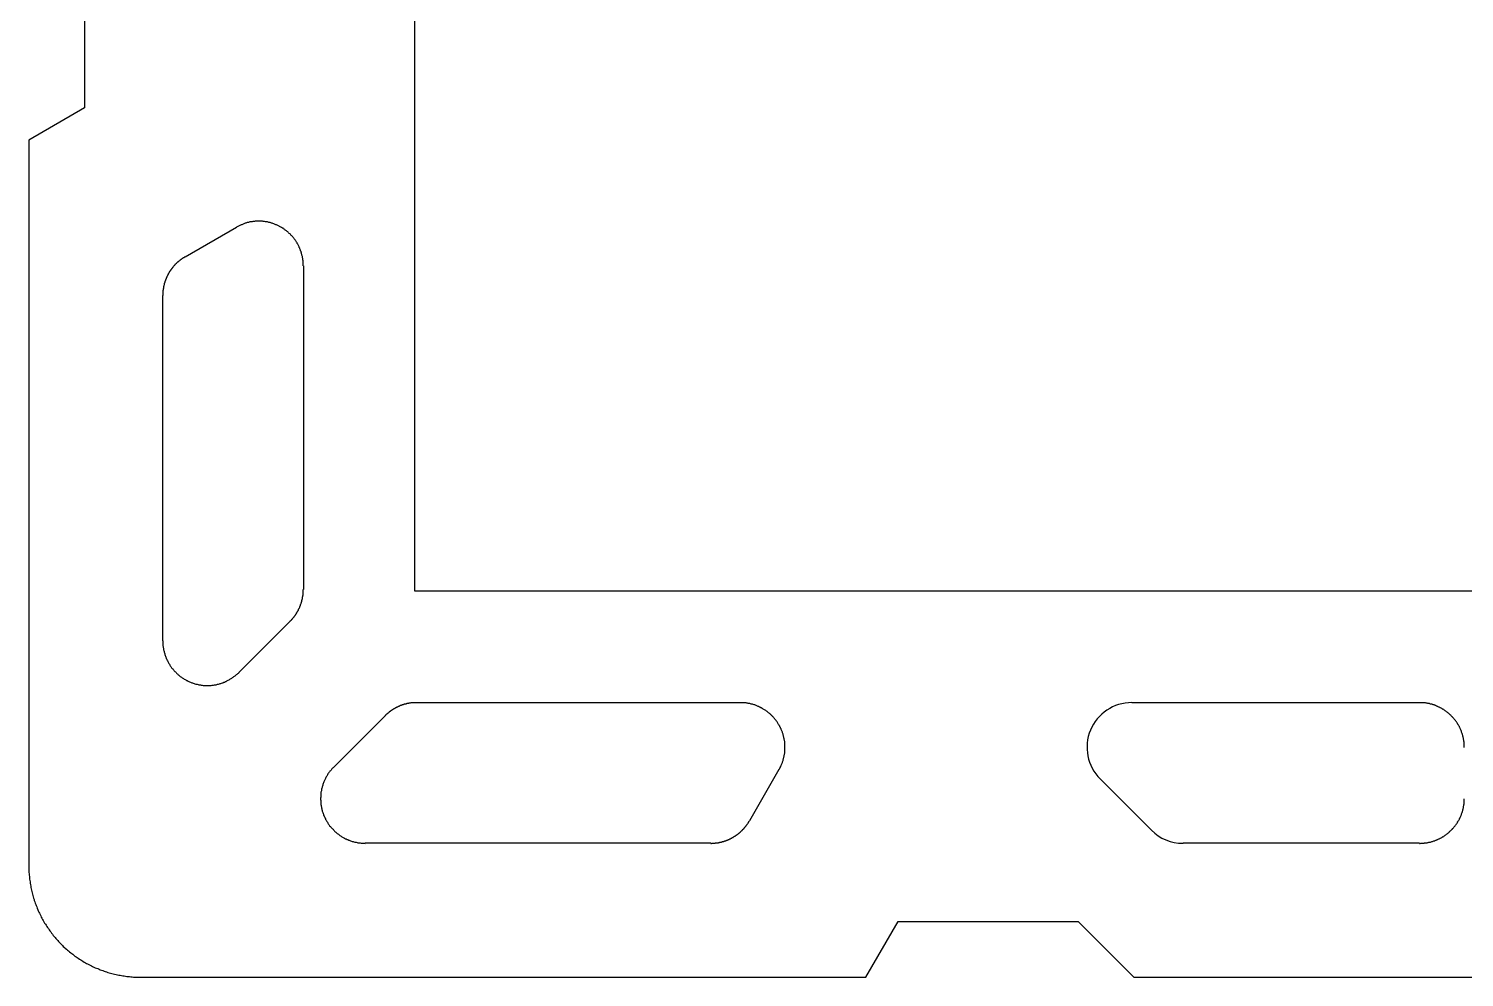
# Model space of a CAD drawing. Extents: x 1741 to 1956, y 2295 to 2380.
# Drawn here: x 1740.7 to 1805, y 2295.1 to 2337.6 of the extents above; entities that cross this region are included whole.
import ezdxf

# ---------------------------------------------------------------- set-up
doc = ezdxf.new("R2010")
doc.units = 0
doc.layers.get('0').update_dxf_attribs({"linetype": 'CONTINUOUS'})

msp = doc.modelspace()

# ---------------------------------------------------------------- linework, layer by layer
for p, q in [((1757.962, 2312.405), (1757.962, 2367.633)), ((1743.162, 2342.105), (1743.162, 2334.048)), ((1743.162, 2334.048), (1740.662, 2332.605)), ((1740.662, 2332.605), (1740.662, 2300.105)), ((1747.662, 2327.379), (1749.962, 2328.706)), ((1752.962, 2326.974), (1752.962, 2312.474)), ((1746.662, 2310.174), (1746.662, 2325.646)), ((1943.19, 2312.405), (1757.962, 2312.405)), ((1752.376, 2311.06), (1750.076, 2308.76)), ((1758.034, 2307.405), (1772.534, 2307.405)), ((1790.067, 2307.405), (1802.962, 2307.405)), ((1754.32, 2304.519), (1756.62, 2306.819)), ((1774.266, 2304.405), (1772.938, 2302.105)), ((1790.948, 2301.69), (1788.648, 2303.99)), ((1771.206, 2301.105), (1755.734, 2301.105)), ((1802.962, 2301.105), (1792.362, 2301.105)), ((1778.162, 2295.105), (1779.605, 2297.605)), ((1779.605, 2297.605), (1787.662, 2297.605)), ((1787.662, 2297.605), (1790.162, 2295.105)), ((1745.662, 2295.105), (1778.162, 2295.105)), ((1790.162, 2295.105), (1952.49, 2295.105))]:
    msp.add_line(p, q)
for points in [[(1752.96, 2326.97, 0), (1752.96, 2327.01, 0), (1752.96, 2327.04, 0), (1752.96, 2327.07, 0), (1752.96, 2327.11, 0), (1752.96, 2327.14, 0), (1752.95, 2327.17, 0), (1752.95, 2327.2, 0), (1752.94, 2327.24, 0), (1752.94, 2327.27, 0), (1752.94, 2327.3, 0), (1752.93, 2327.33, 0), (1752.92, 2327.36, 0), (1752.92, 2327.4, 0), (1752.91, 2327.43, 0), (1752.9, 2327.46, 0), (1752.89, 2327.49, 0), (1752.88, 2327.52, 0), (1752.88, 2327.55, 0), (1752.87, 2327.59, 0), (1752.86, 2327.62, 0), (1752.84, 2327.65, 0), (1752.83, 2327.68, 0), (1752.82, 2327.71, 0), (1752.81, 2327.74, 0), (1752.8, 2327.77, 0), (1752.78, 2327.8, 0), (1752.77, 2327.83, 0), (1752.76, 2327.86, 0), (1752.74, 2327.89, 0), (1752.73, 2327.92, 0), (1752.71, 2327.95, 0), (1752.69, 2327.97, 0), (1752.68, 2328, 0), (1752.66, 2328.03, 0), (1752.64, 2328.06, 0), (1752.62, 2328.09, 0), (1752.61, 2328.11, 0), (1752.59, 2328.14, 0), (1752.57, 2328.17, 0), (1752.55, 2328.19, 0), (1752.53, 2328.22, 0), (1752.51, 2328.24, 0), (1752.49, 2328.27, 0), (1752.47, 2328.29, 0), (1752.44, 2328.32, 0), (1752.42, 2328.34, 0), (1752.4, 2328.37, 0), (1752.38, 2328.39, 0), (1752.35, 2328.41, 0), (1752.33, 2328.43, 0), (1752.3, 2328.46, 0), (1752.28, 2328.48, 0), (1752.26, 2328.5, 0), (1752.23, 2328.52, 0), (1752.21, 2328.54, 0), (1752.18, 2328.56, 0), (1752.15, 2328.58, 0), (1752.13, 2328.6, 0), (1752.1, 2328.62, 0), (1752.07, 2328.64, 0), (1752.05, 2328.66, 0), (1752.02, 2328.67, 0), (1751.99, 2328.69, 0), (1751.96, 2328.71, 0), (1751.93, 2328.72, 0), (1751.9, 2328.74, 0), (1751.88, 2328.75, 0), (1751.85, 2328.77, 0), (1751.82, 2328.78, 0), (1751.79, 2328.8, 0), (1751.76, 2328.81, 0), (1751.73, 2328.82, 0), (1751.7, 2328.83, 0), (1751.67, 2328.85, 0), (1751.64, 2328.86, 0), (1751.6, 2328.87, 0), (1751.57, 2328.88, 0), (1751.54, 2328.89, 0), (1751.51, 2328.9, 0), (1751.48, 2328.91, 0), (1751.45, 2328.91, 0), (1751.42, 2328.92, 0), (1751.38, 2328.93, 0), (1751.35, 2328.94, 0), (1751.32, 2328.94, 0), (1751.29, 2328.95, 0), (1751.26, 2328.95, 0), (1751.22, 2328.96, 0), (1751.19, 2328.96, 0), (1751.16, 2328.96, 0), (1751.13, 2328.97, 0), (1751.09, 2328.97, 0), (1751.06, 2328.97, 0), (1751.03, 2328.97, 0), (1750.99, 2328.97, 0), (1750.96, 2328.97, 0), (1750.93, 2328.97, 0), (1750.9, 2328.97, 0), (1750.86, 2328.97, 0), (1750.83, 2328.97, 0), (1750.8, 2328.97, 0), (1750.77, 2328.96, 0), (1750.73, 2328.96, 0), (1750.7, 2328.96, 0), (1750.67, 2328.95, 0), (1750.64, 2328.95, 0), (1750.6, 2328.94, 0), (1750.57, 2328.94, 0), (1750.54, 2328.93, 0), (1750.51, 2328.92, 0), (1750.48, 2328.91, 0), (1750.44, 2328.91, 0), (1750.41, 2328.9, 0), (1750.38, 2328.89, 0), (1750.35, 2328.88, 0), (1750.32, 2328.87, 0), (1750.29, 2328.86, 0), (1750.26, 2328.85, 0), (1750.23, 2328.83, 0), (1750.2, 2328.82, 0), (1750.17, 2328.81, 0), (1750.14, 2328.8, 0), (1750.11, 2328.78, 0), (1750.08, 2328.77, 0), (1750.05, 2328.75, 0), (1750.02, 2328.74, 0), (1749.99, 2328.72, 0), (1749.96, 2328.71, 0)], [(1747.66, 2327.38, 0), (1747.65, 2327.37, 0), (1747.63, 2327.36, 0), (1747.62, 2327.35, 0), (1747.61, 2327.34, 0), (1747.59, 2327.34, 0), (1747.58, 2327.33, 0), (1747.56, 2327.32, 0), (1747.55, 2327.31, 0), (1747.54, 2327.3, 0), (1747.52, 2327.29, 0), (1747.51, 2327.28, 0), (1747.5, 2327.27, 0), (1747.48, 2327.26, 0), (1747.47, 2327.25, 0), (1747.46, 2327.24, 0), (1747.44, 2327.23, 0), (1747.43, 2327.22, 0), (1747.42, 2327.21, 0), (1747.41, 2327.2, 0), (1747.39, 2327.19, 0), (1747.38, 2327.18, 0), (1747.37, 2327.17, 0), (1747.36, 2327.16, 0), (1747.34, 2327.15, 0), (1747.33, 2327.14, 0), (1747.32, 2327.13, 0), (1747.31, 2327.12, 0), (1747.29, 2327.11, 0), (1747.28, 2327.09, 0), (1747.27, 2327.08, 0), (1747.26, 2327.07, 0), (1747.25, 2327.06, 0), (1747.24, 2327.05, 0), (1747.22, 2327.04, 0), (1747.21, 2327.03, 0), (1747.2, 2327.01, 0), (1747.19, 2327, 0), (1747.18, 2326.99, 0), (1747.17, 2326.98, 0), (1747.16, 2326.97, 0), (1747.15, 2326.95, 0), (1747.14, 2326.94, 0), (1747.13, 2326.93, 0), (1747.12, 2326.92, 0), (1747.11, 2326.9, 0), (1747.1, 2326.89, 0), (1747.09, 2326.88, 0), (1747.08, 2326.86, 0), (1747.07, 2326.85, 0), (1747.06, 2326.84, 0), (1747.05, 2326.82, 0), (1747.04, 2326.81, 0), (1747.03, 2326.8, 0), (1747.02, 2326.78, 0), (1747.01, 2326.77, 0), (1747, 2326.76, 0), (1746.99, 2326.74, 0), (1746.98, 2326.73, 0), (1746.97, 2326.72, 0), (1746.96, 2326.7, 0), (1746.95, 2326.69, 0), (1746.95, 2326.67, 0), (1746.94, 2326.66, 0), (1746.93, 2326.65, 0), (1746.92, 2326.63, 0), (1746.91, 2326.62, 0), (1746.91, 2326.6, 0), (1746.9, 2326.59, 0), (1746.89, 2326.57, 0), (1746.88, 2326.56, 0), (1746.88, 2326.55, 0), (1746.87, 2326.53, 0), (1746.86, 2326.52, 0), (1746.85, 2326.5, 0), (1746.85, 2326.49, 0), (1746.84, 2326.47, 0), (1746.83, 2326.46, 0), (1746.83, 2326.44, 0), (1746.82, 2326.43, 0), (1746.81, 2326.41, 0), (1746.81, 2326.4, 0), (1746.8, 2326.38, 0), (1746.8, 2326.37, 0), (1746.79, 2326.35, 0), (1746.78, 2326.34, 0), (1746.78, 2326.32, 0), (1746.77, 2326.3, 0), (1746.77, 2326.29, 0), (1746.76, 2326.27, 0), (1746.76, 2326.26, 0), (1746.75, 2326.24, 0), (1746.75, 2326.23, 0), (1746.74, 2326.21, 0), (1746.74, 2326.2, 0), (1746.73, 2326.18, 0), (1746.73, 2326.16, 0), (1746.73, 2326.15, 0), (1746.72, 2326.13, 0), (1746.72, 2326.12, 0), (1746.71, 2326.1, 0), (1746.71, 2326.08, 0), (1746.71, 2326.07, 0), (1746.7, 2326.05, 0), (1746.7, 2326.04, 0), (1746.7, 2326.02, 0), (1746.69, 2326, 0), (1746.69, 2325.99, 0), (1746.69, 2325.97, 0), (1746.69, 2325.96, 0), (1746.68, 2325.94, 0), (1746.68, 2325.92, 0), (1746.68, 2325.91, 0), (1746.68, 2325.89, 0), (1746.67, 2325.88, 0), (1746.67, 2325.86, 0), (1746.67, 2325.84, 0), (1746.67, 2325.83, 0), (1746.67, 2325.81, 0), (1746.67, 2325.79, 0), (1746.67, 2325.78, 0), (1746.67, 2325.76, 0), (1746.66, 2325.74, 0), (1746.66, 2325.73, 0), (1746.66, 2325.71, 0), (1746.66, 2325.7, 0), (1746.66, 2325.68, 0), (1746.66, 2325.66, 0), (1746.66, 2325.65, 0)], [(1752.38, 2311.06, 0), (1752.38, 2311.07, 0), (1752.39, 2311.08, 0), (1752.4, 2311.09, 0), (1752.41, 2311.1, 0), (1752.42, 2311.1, 0), (1752.43, 2311.11, 0), (1752.44, 2311.12, 0), (1752.44, 2311.13, 0), (1752.45, 2311.14, 0), (1752.46, 2311.15, 0), (1752.47, 2311.16, 0), (1752.48, 2311.17, 0), (1752.48, 2311.18, 0), (1752.49, 2311.19, 0), (1752.5, 2311.2, 0), (1752.51, 2311.21, 0), (1752.52, 2311.22, 0), (1752.52, 2311.22, 0), (1752.53, 2311.23, 0), (1752.54, 2311.24, 0), (1752.55, 2311.25, 0), (1752.55, 2311.26, 0), (1752.56, 2311.27, 0), (1752.57, 2311.28, 0), (1752.58, 2311.29, 0), (1752.58, 2311.3, 0), (1752.59, 2311.31, 0), (1752.6, 2311.32, 0), (1752.6, 2311.33, 0), (1752.61, 2311.34, 0), (1752.62, 2311.35, 0), (1752.62, 2311.36, 0), (1752.63, 2311.37, 0), (1752.64, 2311.38, 0), (1752.64, 2311.39, 0), (1752.65, 2311.4, 0), (1752.66, 2311.41, 0), (1752.66, 2311.43, 0), (1752.67, 2311.44, 0), (1752.68, 2311.45, 0), (1752.68, 2311.46, 0), (1752.69, 2311.47, 0), (1752.7, 2311.48, 0), (1752.7, 2311.49, 0), (1752.71, 2311.5, 0), (1752.71, 2311.51, 0), (1752.72, 2311.52, 0), (1752.73, 2311.53, 0), (1752.73, 2311.54, 0), (1752.74, 2311.55, 0), (1752.74, 2311.56, 0), (1752.75, 2311.58, 0), (1752.75, 2311.59, 0), (1752.76, 2311.6, 0), (1752.76, 2311.61, 0), (1752.77, 2311.62, 0), (1752.78, 2311.63, 0), (1752.78, 2311.64, 0), (1752.79, 2311.65, 0), (1752.79, 2311.66, 0), (1752.8, 2311.68, 0), (1752.8, 2311.69, 0), (1752.8, 2311.7, 0), (1752.81, 2311.71, 0), (1752.81, 2311.72, 0), (1752.82, 2311.73, 0), (1752.82, 2311.74, 0), (1752.83, 2311.75, 0), (1752.83, 2311.77, 0), (1752.84, 2311.78, 0), (1752.84, 2311.79, 0), (1752.84, 2311.8, 0), (1752.85, 2311.81, 0), (1752.85, 2311.82, 0), (1752.86, 2311.84, 0), (1752.86, 2311.85, 0), (1752.86, 2311.86, 0), (1752.87, 2311.87, 0), (1752.87, 2311.88, 0), (1752.88, 2311.89, 0), (1752.88, 2311.91, 0), (1752.88, 2311.92, 0), (1752.89, 2311.93, 0), (1752.89, 2311.94, 0), (1752.89, 2311.95, 0), (1752.9, 2311.96, 0), (1752.9, 2311.98, 0), (1752.9, 2311.99, 0), (1752.9, 2312, 0), (1752.91, 2312.01, 0), (1752.91, 2312.02, 0), (1752.91, 2312.04, 0), (1752.92, 2312.05, 0), (1752.92, 2312.06, 0), (1752.92, 2312.07, 0), (1752.92, 2312.08, 0), (1752.93, 2312.1, 0), (1752.93, 2312.11, 0), (1752.93, 2312.12, 0), (1752.93, 2312.13, 0), (1752.93, 2312.14, 0), (1752.94, 2312.16, 0), (1752.94, 2312.17, 0), (1752.94, 2312.18, 0), (1752.94, 2312.19, 0), (1752.94, 2312.21, 0), (1752.95, 2312.22, 0), (1752.95, 2312.23, 0), (1752.95, 2312.24, 0), (1752.95, 2312.25, 0), (1752.95, 2312.27, 0), (1752.95, 2312.28, 0), (1752.95, 2312.29, 0), (1752.95, 2312.3, 0), (1752.96, 2312.32, 0), (1752.96, 2312.33, 0), (1752.96, 2312.34, 0), (1752.96, 2312.35, 0), (1752.96, 2312.36, 0), (1752.96, 2312.38, 0), (1752.96, 2312.39, 0), (1752.96, 2312.4, 0), (1752.96, 2312.41, 0), (1752.96, 2312.43, 0), (1752.96, 2312.44, 0), (1752.96, 2312.45, 0), (1752.96, 2312.46, 0), (1752.96, 2312.47, 0)], [(1746.66, 2310.17, 0), (1746.66, 2310.14, 0), (1746.66, 2310.1, 0), (1746.66, 2310.06, 0), (1746.67, 2310.03, 0), (1746.67, 2309.99, 0), (1746.67, 2309.95, 0), (1746.68, 2309.92, 0), (1746.68, 2309.88, 0), (1746.69, 2309.84, 0), (1746.7, 2309.81, 0), (1746.7, 2309.77, 0), (1746.71, 2309.74, 0), (1746.72, 2309.7, 0), (1746.73, 2309.66, 0), (1746.74, 2309.63, 0), (1746.75, 2309.59, 0), (1746.76, 2309.56, 0), (1746.77, 2309.52, 0), (1746.78, 2309.49, 0), (1746.8, 2309.45, 0), (1746.81, 2309.42, 0), (1746.82, 2309.39, 0), (1746.84, 2309.35, 0), (1746.85, 2309.32, 0), (1746.87, 2309.29, 0), (1746.89, 2309.25, 0), (1746.9, 2309.22, 0), (1746.92, 2309.19, 0), (1746.94, 2309.16, 0), (1746.96, 2309.13, 0), (1746.98, 2309.09, 0), (1747, 2309.06, 0), (1747.02, 2309.03, 0), (1747.04, 2309, 0), (1747.06, 2308.97, 0), (1747.09, 2308.94, 0), (1747.11, 2308.92, 0), (1747.13, 2308.89, 0), (1747.16, 2308.86, 0), (1747.18, 2308.83, 0), (1747.2, 2308.8, 0), (1747.23, 2308.78, 0), (1747.26, 2308.75, 0), (1747.28, 2308.73, 0), (1747.31, 2308.7, 0), (1747.34, 2308.68, 0), (1747.36, 2308.65, 0), (1747.39, 2308.63, 0), (1747.42, 2308.61, 0), (1747.45, 2308.58, 0), (1747.48, 2308.56, 0), (1747.51, 2308.54, 0), (1747.54, 2308.52, 0), (1747.57, 2308.5, 0), (1747.6, 2308.48, 0), (1747.63, 2308.46, 0), (1747.67, 2308.44, 0), (1747.7, 2308.42, 0), (1747.73, 2308.4, 0), (1747.76, 2308.39, 0), (1747.8, 2308.37, 0), (1747.83, 2308.36, 0), (1747.86, 2308.34, 0), (1747.9, 2308.33, 0), (1747.93, 2308.31, 0), (1747.96, 2308.3, 0), (1748, 2308.29, 0), (1748.03, 2308.28, 0), (1748.07, 2308.26, 0), (1748.1, 2308.25, 0), (1748.14, 2308.24, 0), (1748.18, 2308.23, 0), (1748.21, 2308.23, 0), (1748.25, 2308.22, 0), (1748.28, 2308.21, 0), (1748.32, 2308.2, 0), (1748.36, 2308.2, 0), (1748.39, 2308.19, 0), (1748.43, 2308.19, 0), (1748.47, 2308.18, 0), (1748.5, 2308.18, 0), (1748.54, 2308.18, 0), (1748.58, 2308.18, 0), (1748.61, 2308.18, 0), (1748.65, 2308.17, 0), (1748.69, 2308.17, 0), (1748.72, 2308.18, 0), (1748.76, 2308.18, 0), (1748.8, 2308.18, 0), (1748.83, 2308.18, 0), (1748.87, 2308.19, 0), (1748.91, 2308.19, 0), (1748.94, 2308.19, 0), (1748.98, 2308.2, 0), (1749.02, 2308.21, 0), (1749.05, 2308.21, 0), (1749.09, 2308.22, 0), (1749.12, 2308.23, 0), (1749.16, 2308.24, 0), (1749.2, 2308.25, 0), (1749.23, 2308.26, 0), (1749.27, 2308.27, 0), (1749.3, 2308.28, 0), (1749.34, 2308.29, 0), (1749.37, 2308.3, 0), (1749.4, 2308.32, 0), (1749.44, 2308.33, 0), (1749.47, 2308.35, 0), (1749.51, 2308.36, 0), (1749.54, 2308.38, 0), (1749.57, 2308.39, 0), (1749.6, 2308.41, 0), (1749.64, 2308.43, 0), (1749.67, 2308.45, 0), (1749.7, 2308.47, 0), (1749.73, 2308.48, 0), (1749.76, 2308.5, 0), (1749.79, 2308.53, 0), (1749.82, 2308.55, 0), (1749.85, 2308.57, 0), (1749.88, 2308.59, 0), (1749.91, 2308.61, 0), (1749.94, 2308.64, 0), (1749.97, 2308.66, 0), (1750, 2308.68, 0), (1750.02, 2308.71, 0), (1750.05, 2308.73, 0), (1750.08, 2308.76, 0)], [(1758.03, 2307.4, 0), (1758.02, 2307.4, 0), (1758.01, 2307.4, 0), (1758, 2307.4, 0), (1757.99, 2307.4, 0), (1757.97, 2307.4, 0), (1757.96, 2307.4, 0), (1757.95, 2307.4, 0), (1757.94, 2307.4, 0), (1757.92, 2307.4, 0), (1757.91, 2307.4, 0), (1757.9, 2307.4, 0), (1757.89, 2307.4, 0), (1757.87, 2307.4, 0), (1757.86, 2307.4, 0), (1757.85, 2307.4, 0), (1757.84, 2307.4, 0), (1757.83, 2307.39, 0), (1757.81, 2307.39, 0), (1757.8, 2307.39, 0), (1757.79, 2307.39, 0), (1757.78, 2307.39, 0), (1757.77, 2307.39, 0), (1757.75, 2307.38, 0), (1757.74, 2307.38, 0), (1757.73, 2307.38, 0), (1757.72, 2307.38, 0), (1757.7, 2307.38, 0), (1757.69, 2307.38, 0), (1757.68, 2307.37, 0), (1757.67, 2307.37, 0), (1757.66, 2307.37, 0), (1757.64, 2307.37, 0), (1757.63, 2307.36, 0), (1757.62, 2307.36, 0), (1757.61, 2307.36, 0), (1757.6, 2307.36, 0), (1757.58, 2307.35, 0), (1757.57, 2307.35, 0), (1757.56, 2307.35, 0), (1757.55, 2307.34, 0), (1757.54, 2307.34, 0), (1757.52, 2307.34, 0), (1757.51, 2307.34, 0), (1757.5, 2307.33, 0), (1757.49, 2307.33, 0), (1757.48, 2307.33, 0), (1757.47, 2307.32, 0), (1757.45, 2307.32, 0), (1757.44, 2307.31, 0), (1757.43, 2307.31, 0), (1757.42, 2307.31, 0), (1757.41, 2307.3, 0), (1757.4, 2307.3, 0), (1757.38, 2307.3, 0), (1757.37, 2307.29, 0), (1757.36, 2307.29, 0), (1757.35, 2307.28, 0), (1757.34, 2307.28, 0), (1757.33, 2307.28, 0), (1757.31, 2307.27, 0), (1757.3, 2307.27, 0), (1757.29, 2307.26, 0), (1757.28, 2307.26, 0), (1757.27, 2307.25, 0), (1757.26, 2307.25, 0), (1757.25, 2307.24, 0), (1757.23, 2307.24, 0), (1757.22, 2307.23, 0), (1757.21, 2307.23, 0), (1757.2, 2307.22, 0), (1757.19, 2307.22, 0), (1757.18, 2307.21, 0), (1757.17, 2307.21, 0), (1757.16, 2307.2, 0), (1757.15, 2307.2, 0), (1757.13, 2307.19, 0), (1757.12, 2307.19, 0), (1757.11, 2307.18, 0), (1757.1, 2307.17, 0), (1757.09, 2307.17, 0), (1757.08, 2307.16, 0), (1757.07, 2307.16, 0), (1757.06, 2307.15, 0), (1757.05, 2307.14, 0), (1757.04, 2307.14, 0), (1757.03, 2307.13, 0), (1757.02, 2307.13, 0), (1757.01, 2307.12, 0), (1757, 2307.11, 0), (1756.99, 2307.11, 0), (1756.97, 2307.1, 0), (1756.96, 2307.09, 0), (1756.95, 2307.09, 0), (1756.94, 2307.08, 0), (1756.93, 2307.07, 0), (1756.92, 2307.07, 0), (1756.91, 2307.06, 0), (1756.9, 2307.05, 0), (1756.89, 2307.05, 0), (1756.88, 2307.04, 0), (1756.87, 2307.03, 0), (1756.86, 2307.03, 0), (1756.85, 2307.02, 0), (1756.84, 2307.01, 0), (1756.83, 2307, 0), (1756.82, 2307, 0), (1756.81, 2306.99, 0), (1756.8, 2306.98, 0), (1756.79, 2306.97, 0), (1756.78, 2306.97, 0), (1756.77, 2306.96, 0), (1756.77, 2306.95, 0), (1756.76, 2306.94, 0), (1756.75, 2306.94, 0), (1756.74, 2306.93, 0), (1756.73, 2306.92, 0), (1756.72, 2306.91, 0), (1756.71, 2306.9, 0), (1756.7, 2306.89, 0), (1756.69, 2306.89, 0), (1756.68, 2306.88, 0), (1756.67, 2306.87, 0), (1756.66, 2306.86, 0), (1756.66, 2306.85, 0), (1756.65, 2306.84, 0), (1756.64, 2306.84, 0), (1756.63, 2306.83, 0), (1756.62, 2306.82, 0)], [(1774.27, 2304.4, 0), (1774.28, 2304.43, 0), (1774.3, 2304.46, 0), (1774.31, 2304.49, 0), (1774.33, 2304.52, 0), (1774.34, 2304.55, 0), (1774.36, 2304.58, 0), (1774.37, 2304.61, 0), (1774.38, 2304.64, 0), (1774.39, 2304.67, 0), (1774.41, 2304.7, 0), (1774.42, 2304.73, 0), (1774.43, 2304.76, 0), (1774.44, 2304.79, 0), (1774.45, 2304.82, 0), (1774.46, 2304.86, 0), (1774.47, 2304.89, 0), (1774.47, 2304.92, 0), (1774.48, 2304.95, 0), (1774.49, 2304.98, 0), (1774.5, 2305.01, 0), (1774.5, 2305.05, 0), (1774.51, 2305.08, 0), (1774.51, 2305.11, 0), (1774.52, 2305.14, 0), (1774.52, 2305.18, 0), (1774.52, 2305.21, 0), (1774.53, 2305.24, 0), (1774.53, 2305.27, 0), (1774.53, 2305.31, 0), (1774.53, 2305.34, 0), (1774.53, 2305.37, 0), (1774.53, 2305.4, 0), (1774.53, 2305.44, 0), (1774.53, 2305.47, 0), (1774.53, 2305.5, 0), (1774.53, 2305.54, 0), (1774.53, 2305.57, 0), (1774.52, 2305.6, 0), (1774.52, 2305.63, 0), (1774.52, 2305.67, 0), (1774.51, 2305.7, 0), (1774.51, 2305.73, 0), (1774.5, 2305.76, 0), (1774.5, 2305.79, 0), (1774.49, 2305.83, 0), (1774.48, 2305.86, 0), (1774.47, 2305.89, 0), (1774.47, 2305.92, 0), (1774.46, 2305.95, 0), (1774.45, 2305.99, 0), (1774.44, 2306.02, 0), (1774.43, 2306.05, 0), (1774.42, 2306.08, 0), (1774.41, 2306.11, 0), (1774.39, 2306.14, 0), (1774.38, 2306.17, 0), (1774.37, 2306.2, 0), (1774.36, 2306.23, 0), (1774.34, 2306.26, 0), (1774.33, 2306.29, 0), (1774.31, 2306.32, 0), (1774.3, 2306.35, 0), (1774.28, 2306.38, 0), (1774.27, 2306.4, 0), (1774.25, 2306.43, 0), (1774.23, 2306.46, 0), (1774.22, 2306.49, 0), (1774.2, 2306.52, 0), (1774.18, 2306.54, 0), (1774.16, 2306.57, 0), (1774.14, 2306.6, 0), (1774.12, 2306.62, 0), (1774.1, 2306.65, 0), (1774.08, 2306.67, 0), (1774.06, 2306.7, 0), (1774.04, 2306.72, 0), (1774.02, 2306.75, 0), (1773.99, 2306.77, 0), (1773.97, 2306.8, 0), (1773.95, 2306.82, 0), (1773.93, 2306.84, 0), (1773.9, 2306.86, 0), (1773.88, 2306.89, 0), (1773.85, 2306.91, 0), (1773.83, 2306.93, 0), (1773.8, 2306.95, 0), (1773.78, 2306.97, 0), (1773.75, 2306.99, 0), (1773.73, 2307.01, 0), (1773.7, 2307.03, 0), (1773.67, 2307.05, 0), (1773.65, 2307.07, 0), (1773.62, 2307.09, 0), (1773.59, 2307.1, 0), (1773.56, 2307.12, 0), (1773.53, 2307.14, 0), (1773.51, 2307.15, 0), (1773.48, 2307.17, 0), (1773.45, 2307.18, 0), (1773.42, 2307.2, 0), (1773.39, 2307.21, 0), (1773.36, 2307.23, 0), (1773.33, 2307.24, 0), (1773.3, 2307.25, 0), (1773.27, 2307.26, 0), (1773.24, 2307.28, 0), (1773.21, 2307.29, 0), (1773.18, 2307.3, 0), (1773.15, 2307.31, 0), (1773.11, 2307.32, 0), (1773.08, 2307.33, 0), (1773.05, 2307.34, 0), (1773.02, 2307.34, 0), (1772.99, 2307.35, 0), (1772.96, 2307.36, 0), (1772.92, 2307.37, 0), (1772.89, 2307.37, 0), (1772.86, 2307.38, 0), (1772.83, 2307.38, 0), (1772.8, 2307.39, 0), (1772.76, 2307.39, 0), (1772.73, 2307.4, 0), (1772.7, 2307.4, 0), (1772.67, 2307.4, 0), (1772.63, 2307.4, 0), (1772.6, 2307.4, 0), (1772.57, 2307.4, 0), (1772.53, 2307.4, 0)], [(1804.96, 2305.4, 0), (1804.96, 2305.43, 0), (1804.96, 2305.45, 0), (1804.96, 2305.48, 0), (1804.96, 2305.5, 0), (1804.96, 2305.53, 0), (1804.96, 2305.55, 0), (1804.95, 2305.58, 0), (1804.95, 2305.6, 0), (1804.95, 2305.63, 0), (1804.95, 2305.65, 0), (1804.94, 2305.67, 0), (1804.94, 2305.7, 0), (1804.94, 2305.72, 0), (1804.93, 2305.75, 0), (1804.93, 2305.77, 0), (1804.92, 2305.79, 0), (1804.92, 2305.82, 0), (1804.91, 2305.84, 0), (1804.91, 2305.87, 0), (1804.9, 2305.89, 0), (1804.9, 2305.91, 0), (1804.89, 2305.94, 0), (1804.88, 2305.96, 0), (1804.88, 2305.99, 0), (1804.87, 2306.01, 0), (1804.86, 2306.03, 0), (1804.85, 2306.06, 0), (1804.84, 2306.08, 0), (1804.84, 2306.1, 0), (1804.83, 2306.12, 0), (1804.82, 2306.15, 0), (1804.81, 2306.17, 0), (1804.8, 2306.19, 0), (1804.79, 2306.22, 0), (1804.78, 2306.24, 0), (1804.77, 2306.26, 0), (1804.76, 2306.28, 0), (1804.75, 2306.3, 0), (1804.74, 2306.33, 0), (1804.73, 2306.35, 0), (1804.71, 2306.37, 0), (1804.7, 2306.39, 0), (1804.69, 2306.41, 0), (1804.68, 2306.43, 0), (1804.66, 2306.45, 0), (1804.65, 2306.47, 0), (1804.64, 2306.5, 0), (1804.62, 2306.52, 0), (1804.61, 2306.54, 0), (1804.6, 2306.56, 0), (1804.58, 2306.58, 0), (1804.57, 2306.6, 0), (1804.55, 2306.62, 0), (1804.54, 2306.64, 0), (1804.52, 2306.65, 0), (1804.51, 2306.67, 0), (1804.49, 2306.69, 0), (1804.48, 2306.71, 0), (1804.46, 2306.73, 0), (1804.44, 2306.75, 0), (1804.43, 2306.77, 0), (1804.41, 2306.78, 0), (1804.39, 2306.8, 0), (1804.38, 2306.82, 0), (1804.36, 2306.84, 0), (1804.34, 2306.85, 0), (1804.32, 2306.87, 0), (1804.3, 2306.89, 0), (1804.29, 2306.9, 0), (1804.27, 2306.92, 0), (1804.25, 2306.94, 0), (1804.23, 2306.95, 0), (1804.21, 2306.97, 0), (1804.19, 2306.98, 0), (1804.17, 2307, 0), (1804.15, 2307.01, 0), (1804.13, 2307.03, 0), (1804.11, 2307.04, 0), (1804.09, 2307.05, 0), (1804.07, 2307.07, 0), (1804.05, 2307.08, 0), (1804.03, 2307.09, 0), (1804.01, 2307.11, 0), (1803.99, 2307.12, 0), (1803.97, 2307.13, 0), (1803.95, 2307.14, 0), (1803.93, 2307.16, 0), (1803.9, 2307.17, 0), (1803.88, 2307.18, 0), (1803.86, 2307.19, 0), (1803.84, 2307.2, 0), (1803.82, 2307.21, 0), (1803.79, 2307.22, 0), (1803.77, 2307.23, 0), (1803.75, 2307.24, 0), (1803.73, 2307.25, 0), (1803.7, 2307.26, 0), (1803.68, 2307.27, 0), (1803.66, 2307.28, 0), (1803.64, 2307.29, 0), (1803.61, 2307.3, 0), (1803.59, 2307.3, 0), (1803.57, 2307.31, 0), (1803.54, 2307.32, 0), (1803.52, 2307.33, 0), (1803.5, 2307.33, 0), (1803.47, 2307.34, 0), (1803.45, 2307.34, 0), (1803.42, 2307.35, 0), (1803.4, 2307.36, 0), (1803.38, 2307.36, 0), (1803.35, 2307.37, 0), (1803.33, 2307.37, 0), (1803.3, 2307.38, 0), (1803.28, 2307.38, 0), (1803.26, 2307.38, 0), (1803.23, 2307.39, 0), (1803.21, 2307.39, 0), (1803.18, 2307.39, 0), (1803.16, 2307.4, 0), (1803.13, 2307.4, 0), (1803.11, 2307.4, 0), (1803.08, 2307.4, 0), (1803.06, 2307.4, 0), (1803.04, 2307.4, 0), (1803.01, 2307.4, 0), (1802.99, 2307.4, 0), (1802.96, 2307.4, 0)], [(1754.32, 2304.52, 0), (1754.29, 2304.49, 0), (1754.27, 2304.47, 0), (1754.24, 2304.44, 0), (1754.22, 2304.41, 0), (1754.2, 2304.38, 0), (1754.17, 2304.35, 0), (1754.15, 2304.33, 0), (1754.13, 2304.3, 0), (1754.11, 2304.27, 0), (1754.09, 2304.24, 0), (1754.06, 2304.21, 0), (1754.04, 2304.17, 0), (1754.03, 2304.14, 0), (1754.01, 2304.11, 0), (1753.99, 2304.08, 0), (1753.97, 2304.05, 0), (1753.95, 2304.01, 0), (1753.94, 2303.98, 0), (1753.92, 2303.95, 0), (1753.91, 2303.92, 0), (1753.89, 2303.88, 0), (1753.88, 2303.85, 0), (1753.86, 2303.81, 0), (1753.85, 2303.78, 0), (1753.84, 2303.74, 0), (1753.83, 2303.71, 0), (1753.82, 2303.67, 0), (1753.81, 2303.64, 0), (1753.8, 2303.6, 0), (1753.79, 2303.57, 0), (1753.78, 2303.53, 0), (1753.77, 2303.49, 0), (1753.77, 2303.46, 0), (1753.76, 2303.42, 0), (1753.75, 2303.39, 0), (1753.75, 2303.35, 0), (1753.75, 2303.31, 0), (1753.74, 2303.28, 0), (1753.74, 2303.24, 0), (1753.74, 2303.2, 0), (1753.74, 2303.17, 0), (1753.73, 2303.13, 0), (1753.73, 2303.09, 0), (1753.73, 2303.06, 0), (1753.74, 2303.02, 0), (1753.74, 2302.98, 0), (1753.74, 2302.95, 0), (1753.74, 2302.91, 0), (1753.75, 2302.87, 0), (1753.75, 2302.84, 0), (1753.76, 2302.8, 0), (1753.76, 2302.76, 0), (1753.77, 2302.73, 0), (1753.78, 2302.69, 0), (1753.79, 2302.65, 0), (1753.79, 2302.62, 0), (1753.8, 2302.58, 0), (1753.81, 2302.55, 0), (1753.82, 2302.51, 0), (1753.84, 2302.48, 0), (1753.85, 2302.44, 0), (1753.86, 2302.41, 0), (1753.87, 2302.37, 0), (1753.89, 2302.34, 0), (1753.9, 2302.31, 0), (1753.92, 2302.27, 0), (1753.93, 2302.24, 0), (1753.95, 2302.21, 0), (1753.96, 2302.17, 0), (1753.98, 2302.14, 0), (1754, 2302.11, 0), (1754.02, 2302.08, 0), (1754.04, 2302.05, 0), (1754.06, 2302.01, 0), (1754.08, 2301.98, 0), (1754.1, 2301.95, 0), (1754.12, 2301.92, 0), (1754.14, 2301.89, 0), (1754.17, 2301.86, 0), (1754.19, 2301.84, 0), (1754.21, 2301.81, 0), (1754.24, 2301.78, 0), (1754.26, 2301.75, 0), (1754.29, 2301.73, 0), (1754.31, 2301.7, 0), (1754.34, 2301.67, 0), (1754.36, 2301.65, 0), (1754.39, 2301.62, 0), (1754.42, 2301.6, 0), (1754.45, 2301.57, 0), (1754.47, 2301.55, 0), (1754.5, 2301.53, 0), (1754.53, 2301.51, 0), (1754.56, 2301.48, 0), (1754.59, 2301.46, 0), (1754.62, 2301.44, 0), (1754.65, 2301.42, 0), (1754.69, 2301.4, 0), (1754.72, 2301.38, 0), (1754.75, 2301.36, 0), (1754.78, 2301.35, 0), (1754.81, 2301.33, 0), (1754.85, 2301.31, 0), (1754.88, 2301.3, 0), (1754.91, 2301.28, 0), (1754.95, 2301.27, 0), (1754.98, 2301.25, 0), (1755.01, 2301.24, 0), (1755.05, 2301.23, 0), (1755.08, 2301.21, 0), (1755.12, 2301.2, 0), (1755.15, 2301.19, 0), (1755.19, 2301.18, 0), (1755.22, 2301.17, 0), (1755.26, 2301.16, 0), (1755.3, 2301.15, 0), (1755.33, 2301.15, 0), (1755.37, 2301.14, 0), (1755.4, 2301.13, 0), (1755.44, 2301.13, 0), (1755.48, 2301.12, 0), (1755.51, 2301.12, 0), (1755.55, 2301.11, 0), (1755.59, 2301.11, 0), (1755.62, 2301.11, 0), (1755.66, 2301.11, 0), (1755.7, 2301.11, 0), (1755.73, 2301.1, 0)], [(1802.96, 2301.1, 0), (1802.99, 2301.1, 0), (1803.01, 2301.11, 0), (1803.04, 2301.11, 0), (1803.06, 2301.11, 0), (1803.08, 2301.11, 0), (1803.11, 2301.11, 0), (1803.13, 2301.11, 0), (1803.16, 2301.11, 0), (1803.18, 2301.12, 0), (1803.21, 2301.12, 0), (1803.23, 2301.12, 0), (1803.26, 2301.13, 0), (1803.28, 2301.13, 0), (1803.3, 2301.13, 0), (1803.33, 2301.14, 0), (1803.35, 2301.14, 0), (1803.38, 2301.15, 0), (1803.4, 2301.15, 0), (1803.42, 2301.16, 0), (1803.45, 2301.16, 0), (1803.47, 2301.17, 0), (1803.5, 2301.18, 0), (1803.52, 2301.18, 0), (1803.54, 2301.19, 0), (1803.57, 2301.2, 0), (1803.59, 2301.21, 0), (1803.61, 2301.21, 0), (1803.64, 2301.22, 0), (1803.66, 2301.23, 0), (1803.68, 2301.24, 0), (1803.7, 2301.25, 0), (1803.73, 2301.26, 0), (1803.75, 2301.27, 0), (1803.77, 2301.28, 0), (1803.79, 2301.29, 0), (1803.82, 2301.3, 0), (1803.84, 2301.31, 0), (1803.86, 2301.32, 0), (1803.88, 2301.33, 0), (1803.9, 2301.34, 0), (1803.93, 2301.35, 0), (1803.95, 2301.36, 0), (1803.97, 2301.38, 0), (1803.99, 2301.39, 0), (1804.01, 2301.4, 0), (1804.03, 2301.42, 0), (1804.05, 2301.43, 0), (1804.07, 2301.44, 0), (1804.09, 2301.46, 0), (1804.11, 2301.47, 0), (1804.13, 2301.48, 0), (1804.15, 2301.5, 0), (1804.17, 2301.51, 0), (1804.19, 2301.53, 0), (1804.21, 2301.54, 0), (1804.23, 2301.56, 0), (1804.25, 2301.57, 0), (1804.27, 2301.59, 0), (1804.29, 2301.61, 0), (1804.3, 2301.62, 0), (1804.32, 2301.64, 0), (1804.34, 2301.66, 0), (1804.36, 2301.67, 0), (1804.38, 2301.69, 0), (1804.39, 2301.71, 0), (1804.41, 2301.73, 0), (1804.43, 2301.74, 0), (1804.44, 2301.76, 0), (1804.46, 2301.78, 0), (1804.48, 2301.8, 0), (1804.49, 2301.82, 0), (1804.51, 2301.84, 0), (1804.52, 2301.85, 0), (1804.54, 2301.87, 0), (1804.55, 2301.89, 0), (1804.57, 2301.91, 0), (1804.58, 2301.93, 0), (1804.6, 2301.95, 0), (1804.61, 2301.97, 0), (1804.62, 2301.99, 0), (1804.64, 2302.01, 0), (1804.65, 2302.03, 0), (1804.66, 2302.06, 0), (1804.68, 2302.08, 0), (1804.69, 2302.1, 0), (1804.7, 2302.12, 0), (1804.71, 2302.14, 0), (1804.73, 2302.16, 0), (1804.74, 2302.18, 0), (1804.75, 2302.21, 0), (1804.76, 2302.23, 0), (1804.77, 2302.25, 0), (1804.78, 2302.27, 0), (1804.79, 2302.29, 0), (1804.8, 2302.32, 0), (1804.81, 2302.34, 0), (1804.82, 2302.36, 0), (1804.83, 2302.38, 0), (1804.84, 2302.41, 0), (1804.84, 2302.43, 0), (1804.85, 2302.45, 0), (1804.86, 2302.48, 0), (1804.87, 2302.5, 0), (1804.88, 2302.52, 0), (1804.88, 2302.55, 0), (1804.89, 2302.57, 0), (1804.9, 2302.59, 0), (1804.9, 2302.62, 0), (1804.91, 2302.64, 0), (1804.91, 2302.67, 0), (1804.92, 2302.69, 0), (1804.92, 2302.71, 0), (1804.93, 2302.74, 0), (1804.93, 2302.76, 0), (1804.94, 2302.79, 0), (1804.94, 2302.81, 0), (1804.94, 2302.84, 0), (1804.95, 2302.86, 0), (1804.95, 2302.88, 0), (1804.95, 2302.91, 0), (1804.95, 2302.93, 0), (1804.96, 2302.96, 0), (1804.96, 2302.98, 0), (1804.96, 2303.01, 0), (1804.96, 2303.03, 0), (1804.96, 2303.06, 0), (1804.96, 2303.08, 0), (1804.96, 2303.1, 0)], [(1771.21, 2301.1, 0), (1771.22, 2301.1, 0), (1771.24, 2301.1, 0), (1771.26, 2301.11, 0), (1771.27, 2301.11, 0), (1771.29, 2301.11, 0), (1771.3, 2301.11, 0), (1771.32, 2301.11, 0), (1771.34, 2301.11, 0), (1771.35, 2301.11, 0), (1771.37, 2301.11, 0), (1771.39, 2301.11, 0), (1771.4, 2301.11, 0), (1771.42, 2301.12, 0), (1771.43, 2301.12, 0), (1771.45, 2301.12, 0), (1771.47, 2301.12, 0), (1771.48, 2301.12, 0), (1771.5, 2301.13, 0), (1771.52, 2301.13, 0), (1771.53, 2301.13, 0), (1771.55, 2301.13, 0), (1771.56, 2301.14, 0), (1771.58, 2301.14, 0), (1771.6, 2301.14, 0), (1771.61, 2301.15, 0), (1771.63, 2301.15, 0), (1771.64, 2301.15, 0), (1771.66, 2301.16, 0), (1771.68, 2301.16, 0), (1771.69, 2301.16, 0), (1771.71, 2301.17, 0), (1771.72, 2301.17, 0), (1771.74, 2301.18, 0), (1771.76, 2301.18, 0), (1771.77, 2301.19, 0), (1771.79, 2301.19, 0), (1771.8, 2301.2, 0), (1771.82, 2301.2, 0), (1771.83, 2301.21, 0), (1771.85, 2301.21, 0), (1771.86, 2301.22, 0), (1771.88, 2301.22, 0), (1771.9, 2301.23, 0), (1771.91, 2301.23, 0), (1771.93, 2301.24, 0), (1771.94, 2301.24, 0), (1771.96, 2301.25, 0), (1771.97, 2301.26, 0), (1771.99, 2301.26, 0), (1772, 2301.27, 0), (1772.02, 2301.28, 0), (1772.03, 2301.28, 0), (1772.05, 2301.29, 0), (1772.06, 2301.3, 0), (1772.08, 2301.3, 0), (1772.09, 2301.31, 0), (1772.11, 2301.32, 0), (1772.12, 2301.33, 0), (1772.13, 2301.33, 0), (1772.15, 2301.34, 0), (1772.16, 2301.35, 0), (1772.18, 2301.36, 0), (1772.19, 2301.36, 0), (1772.21, 2301.37, 0), (1772.22, 2301.38, 0), (1772.23, 2301.39, 0), (1772.25, 2301.4, 0), (1772.26, 2301.41, 0), (1772.28, 2301.42, 0), (1772.29, 2301.42, 0), (1772.3, 2301.43, 0), (1772.32, 2301.44, 0), (1772.33, 2301.45, 0), (1772.34, 2301.46, 0), (1772.36, 2301.47, 0), (1772.37, 2301.48, 0), (1772.38, 2301.49, 0), (1772.4, 2301.5, 0), (1772.41, 2301.51, 0), (1772.42, 2301.52, 0), (1772.44, 2301.53, 0), (1772.45, 2301.54, 0), (1772.46, 2301.55, 0), (1772.48, 2301.56, 0), (1772.49, 2301.57, 0), (1772.5, 2301.58, 0), (1772.51, 2301.59, 0), (1772.52, 2301.6, 0), (1772.54, 2301.61, 0), (1772.55, 2301.62, 0), (1772.56, 2301.63, 0), (1772.57, 2301.64, 0), (1772.59, 2301.66, 0), (1772.6, 2301.67, 0), (1772.61, 2301.68, 0), (1772.62, 2301.69, 0), (1772.63, 2301.7, 0), (1772.64, 2301.71, 0), (1772.65, 2301.73, 0), (1772.67, 2301.74, 0), (1772.68, 2301.75, 0), (1772.69, 2301.76, 0), (1772.7, 2301.77, 0), (1772.71, 2301.79, 0), (1772.72, 2301.8, 0), (1772.73, 2301.81, 0), (1772.74, 2301.82, 0), (1772.75, 2301.84, 0), (1772.76, 2301.85, 0), (1772.77, 2301.86, 0), (1772.78, 2301.87, 0), (1772.79, 2301.89, 0), (1772.8, 2301.9, 0), (1772.81, 2301.91, 0), (1772.82, 2301.93, 0), (1772.83, 2301.94, 0), (1772.84, 2301.95, 0), (1772.85, 2301.97, 0), (1772.86, 2301.98, 0), (1772.87, 2301.99, 0), (1772.88, 2302.01, 0), (1772.89, 2302.02, 0), (1772.9, 2302.03, 0), (1772.9, 2302.05, 0), (1772.91, 2302.06, 0), (1772.92, 2302.08, 0), (1772.93, 2302.09, 0), (1772.94, 2302.1, 0)], [(1740.66, 2300.1, 0), (1740.66, 2300.04, 0), (1740.66, 2299.98, 0), (1740.67, 2299.92, 0), (1740.67, 2299.86, 0), (1740.67, 2299.8, 0), (1740.68, 2299.74, 0), (1740.68, 2299.68, 0), (1740.69, 2299.61, 0), (1740.69, 2299.55, 0), (1740.7, 2299.49, 0), (1740.71, 2299.43, 0), (1740.72, 2299.37, 0), (1740.73, 2299.31, 0), (1740.74, 2299.25, 0), (1740.75, 2299.19, 0), (1740.76, 2299.13, 0), (1740.77, 2299.07, 0), (1740.78, 2299.01, 0), (1740.8, 2298.95, 0), (1740.81, 2298.89, 0), (1740.83, 2298.83, 0), (1740.84, 2298.77, 0), (1740.86, 2298.71, 0), (1740.88, 2298.65, 0), (1740.9, 2298.59, 0), (1740.91, 2298.54, 0), (1740.93, 2298.48, 0), (1740.95, 2298.42, 0), (1740.98, 2298.36, 0), (1741, 2298.31, 0), (1741.02, 2298.25, 0), (1741.04, 2298.19, 0), (1741.07, 2298.13, 0), (1741.09, 2298.08, 0), (1741.12, 2298.02, 0), (1741.14, 2297.97, 0), (1741.17, 2297.91, 0), (1741.2, 2297.86, 0), (1741.22, 2297.8, 0), (1741.25, 2297.75, 0), (1741.28, 2297.69, 0), (1741.31, 2297.64, 0), (1741.34, 2297.59, 0), (1741.37, 2297.53, 0), (1741.41, 2297.48, 0), (1741.44, 2297.43, 0), (1741.47, 2297.38, 0), (1741.5, 2297.33, 0), (1741.54, 2297.28, 0), (1741.57, 2297.23, 0), (1741.61, 2297.18, 0), (1741.65, 2297.13, 0), (1741.68, 2297.08, 0), (1741.72, 2297.03, 0), (1741.76, 2296.98, 0), (1741.8, 2296.93, 0), (1741.84, 2296.89, 0), (1741.88, 2296.84, 0), (1741.92, 2296.79, 0), (1741.96, 2296.75, 0), (1742, 2296.7, 0), (1742.04, 2296.66, 0), (1742.08, 2296.61, 0), (1742.13, 2296.57, 0), (1742.17, 2296.53, 0), (1742.21, 2296.48, 0), (1742.26, 2296.44, 0), (1742.3, 2296.4, 0), (1742.35, 2296.36, 0), (1742.4, 2296.32, 0), (1742.44, 2296.28, 0), (1742.49, 2296.24, 0), (1742.54, 2296.2, 0), (1742.59, 2296.16, 0), (1742.63, 2296.13, 0), (1742.68, 2296.09, 0), (1742.73, 2296.05, 0), (1742.78, 2296.02, 0), (1742.83, 2295.98, 0), (1742.88, 2295.95, 0), (1742.94, 2295.91, 0), (1742.99, 2295.88, 0), (1743.04, 2295.85, 0), (1743.09, 2295.82, 0), (1743.14, 2295.78, 0), (1743.2, 2295.75, 0), (1743.25, 2295.72, 0), (1743.3, 2295.7, 0), (1743.36, 2295.67, 0), (1743.41, 2295.64, 0), (1743.47, 2295.61, 0), (1743.52, 2295.58, 0), (1743.58, 2295.56, 0), (1743.64, 2295.53, 0), (1743.69, 2295.51, 0), (1743.75, 2295.49, 0), (1743.81, 2295.46, 0), (1743.86, 2295.44, 0), (1743.92, 2295.42, 0), (1743.98, 2295.4, 0), (1744.04, 2295.38, 0), (1744.09, 2295.36, 0), (1744.15, 2295.34, 0), (1744.21, 2295.32, 0), (1744.27, 2295.3, 0), (1744.33, 2295.29, 0), (1744.39, 2295.27, 0), (1744.45, 2295.25, 0), (1744.51, 2295.24, 0), (1744.57, 2295.23, 0), (1744.63, 2295.21, 0), (1744.69, 2295.2, 0), (1744.75, 2295.19, 0), (1744.81, 2295.18, 0), (1744.87, 2295.17, 0), (1744.93, 2295.16, 0), (1744.99, 2295.15, 0), (1745.05, 2295.14, 0), (1745.11, 2295.14, 0), (1745.17, 2295.13, 0), (1745.23, 2295.12, 0), (1745.29, 2295.12, 0), (1745.36, 2295.11, 0), (1745.42, 2295.11, 0), (1745.48, 2295.11, 0), (1745.54, 2295.11, 0), (1745.6, 2295.11, 0), (1745.66, 2295.1, 0)]]:
    msp.add_polyline3d(points)
for centre, start, end in [((1790.062, 2305.405), 89.84849, 225.00149), ((1792.362, 2303.105), 225.0001, 270)]:
    msp.add_arc(centre, 2, start, end)

doc.saveas('drawing.dxf')
